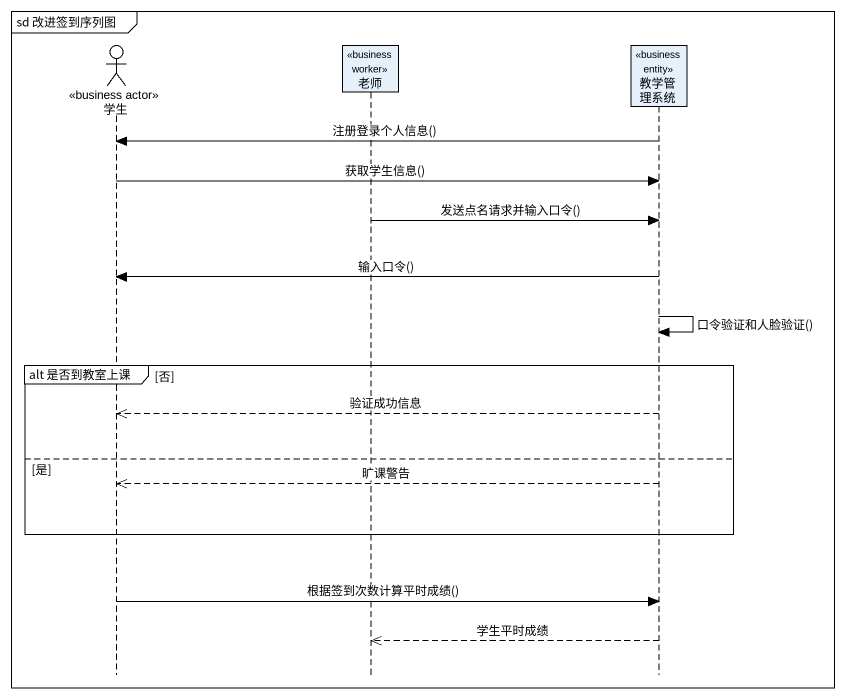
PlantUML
@startuml
mainframe sd 改进签到序列图
hide footbox
actor 学生 <<business actor>>
participant 老师 <<business worker>>
participant 教学管理系统 <<business entity>>

教学管理系统 -> 学生 : 注册登录个人信息()
学生 -> 教学管理系统 : 获取学生信息()
老师 -> 教学管理系统 : 发送点名请求并输入口令()
教学管理系统 -> 学生 : 输入口令()
教学管理系统 -> 教学管理系统 : 口令验证和人脸验证()
group alt 是否到教室上课 [否]
  教学管理系统 -->> 学生 : 验证成功信息
else 是
  教学管理系统 -->> 学生 : 旷课警告
end
学生 -> 教学管理系统 : 根据签到次数计算平时成绩()
教学管理系统 -->> 老师 : 学生平时成绩
@enduml
